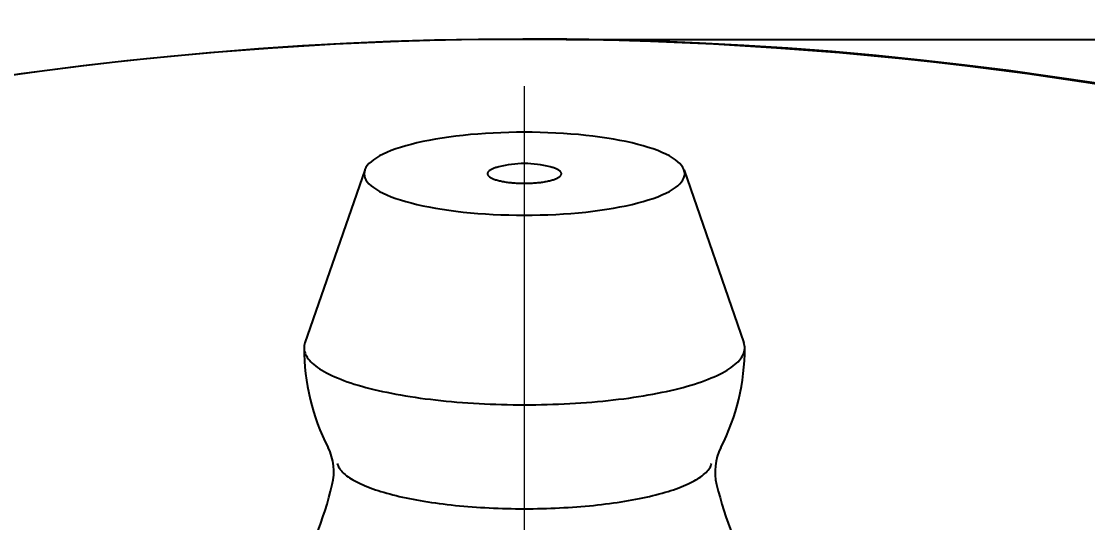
# Model space of a CAD drawing. Header units: millimetres. Extents: x 0 to 38884, y -3675 to 8056.
# Drawn here: x 9671.02 to 9686.99, y -1329.81 to -1322.3 of the extents above; entities that cross this region are included whole.
import ezdxf

# ---------------------------------------------------------------- set-up
doc = ezdxf.new("R2010")
doc.units = ezdxf.units.MM
doc.header["$LTSCALE"] = 2.4
doc.header["$PDMODE"] = 99
doc.header["$PDSIZE"] = 1
doc.linetypes.add('CENTER2', pattern=[28.575, 19.05, -3.175, 3.175, -3.175])
doc.layers.add('05_CENTER', color=4, linetype='CENTER2', lineweight=13)
doc.layers.add('08_DIM', color=3, linetype='Continuous', lineweight=13)
doc.styles.add('KSS_TXT', font='txt.shx', dxfattribs={"bigfont": 'extfont2.shx'})
doc.dimstyles.new('KSS_DIM', dxfattribs={"dimscale": 2, "dimtxt": 3, "dimasz": 2.5, "dimexe": 1.25, "dimexo": 0.625, "dimtad": 1, "dimdsep": 46, "dimtxsty": 'KSS_TXT', "dimblk": 'OPEN30', "dimcen": 0, "dimazin": 2, "dimtfac": 0.75, "dimtmove": 0, "dimatfit": 3, "dimldrblk": 'OPEN30', "dimfxl": 1.25, "dimtolj": 1, "dimarcsym": 0})
doc.dimstyles.new('KSS_DIM$3', dxfattribs={"dimscale": 2, "dimtxt": 3, "dimasz": 2.5, "dimexe": 1.25, "dimexo": 0.625, "dimtad": 1, "dimtih": 1, "dimtoh": 1, "dimdsep": 46, "dimtxsty": 'KSS_TXT', "dimblk": 'OPEN30', "dimcen": 0, "dimazin": 2, "dimtfac": 0.75, "dimtofl": 0, "dimtmove": 0, "dimatfit": 3, "dimldrblk": 'OPEN30', "dimfxl": 1.25, "dimtolj": 1, "dimarcsym": 0})

# ---------------------------------------------------------------- blocks, each defined once
blk = doc.blocks.new('_Open30')
at = {"color": 0, "linetype": 'ByBlock', "lineweight": -2}
for p, q in [((-1, 0.2679), (0, 0)), ((0, 0), (-1, -0.2679)), ((0, 0), (-1, 0))]:
    blk.add_line(p, q, dxfattribs=at)
blk = doc.blocks.new('*D822')
at = {"layer": '08_DIM', "color": 0, "lineweight": -2, "transparency": 16777216}
for p, q in [((9609.64, -1335.255), (9618.89, -1335.255)), ((9618.89, -1335.255), (9633.693, -1345.753)), ((9723.421, -1409.384), (9635.732, -1347.199))]:
    blk.add_line(p, q, dxfattribs=at)
blk.add_arc((9678.557, -1377.568), 55, 56.0829, 145.9593, dxfattribs=at)
at = {"layer": 'Defpoints', "color": 0, "transparency": 16777216}
for p in [(9633.693, -1345.753), (9723.421, -1409.384)]:
    blk.add_point(p, dxfattribs=at)
at = {"layer": '08_DIM', "color": 0, "lineweight": -2, "transparency": 16777216, "xscale": 2.5, "yscale": 2.5, "zscale": 2.5}
for p, rotation in [((9633.693, -1345.753), 144.6571241819716), ((9723.421, -1409.384), 324.6571241819716)]:
    blk.add_blockref('_Open30', p, dxfattribs=dict(at, rotation=rotation))
at = {"layer": '08_DIM', "color": 0, "transparency": 16777216, "insert": (9613.952, -1333.13), "char_height": 3, "attachment_point": 5, "style": 'KSS_TXT'}
blk.add_mtext('\\A1;%%C110', dxfattribs=at)
blk = doc.blocks.new('MUCFC207b_1')
at = {"color": 0}
for p, q in [((-1.333, 53.504), (-1.43, 53.487)), ((-1.234, 53.521), (-1.333, 53.504)), ((-1.131, 53.536), (-1.234, 53.521)), ((-1.026, 53.549), (-1.131, 53.536)), ((-0.918, 53.562), (-1.026, 53.549)), ((-0.809, 53.573), (-0.918, 53.562)), ((-0.697, 53.582), (-0.809, 53.573)), ((-0.583, 53.591), (-0.697, 53.582)), ((-0.468, 53.597), (-0.583, 53.591)), ((-0.352, 53.602), (-0.468, 53.597)), ((-0.235, 53.606), (-0.352, 53.602)), ((-0.118, 53.608), (-0.235, 53.606)), ((0, 53.609), (-0.118, 53.608)), ((0.118, 53.608), (0, 53.609)), ((0.235, 53.606), (0.118, 53.608)), ((0.352, 53.602), (0.235, 53.606)), ((0.468, 53.597), (0.352, 53.602)), ((0.583, 53.591), (0.468, 53.597)), ((0.697, 53.582), (0.583, 53.591)), ((0.809, 53.573), (0.697, 53.582)), ((0.918, 53.562), (0.809, 53.573)), ((1.026, 53.549), (0.918, 53.562)), ((1.131, 53.536), (1.026, 53.549)), ((1.234, 53.521), (1.131, 53.536)), ((1.333, 53.504), (1.234, 53.521)), ((1.43, 53.487), (1.333, 53.504)), ((-1.928, 53.358), (-1.996, 53.333)), ((-1.855, 53.382), (-1.928, 53.358)), ((-1.778, 53.405), (-1.855, 53.382)), ((-1.697, 53.427), (-1.778, 53.405)), ((-1.612, 53.448), (-1.697, 53.427)), ((-1.523, 53.468), (-1.612, 53.448)), ((-1.43, 53.487), (-1.523, 53.468)), ((1.523, 53.468), (1.43, 53.487)), ((1.612, 53.448), (1.523, 53.468)), ((1.697, 53.427), (1.612, 53.448)), ((1.778, 53.405), (1.697, 53.427)), ((1.855, 53.382), (1.778, 53.405)), ((1.928, 53.358), (1.855, 53.382)), ((1.996, 53.333), (1.928, 53.358)), ((-2.26, 53.197), (-2.297, 53.168)), ((-2.217, 53.226), (-2.26, 53.197)), ((-2.17, 53.254), (-2.217, 53.226)), ((-2.117, 53.281), (-2.17, 53.254)), ((-2.059, 53.307), (-2.117, 53.281)), ((-1.996, 53.333), (-2.059, 53.307)), ((2.059, 53.307), (1.996, 53.333)), ((2.117, 53.281), (2.059, 53.307)), ((2.17, 53.254), (2.117, 53.281)), ((2.217, 53.226), (2.17, 53.254)), ((2.26, 53.197), (2.217, 53.226)), ((2.297, 53.168), (2.26, 53.197)), ((-2.39, 53.043), (-3.287, 50.456)), ((-2.388, 53.049), (-2.397, 53.018)), ((-2.374, 53.079), (-2.388, 53.049)), ((-2.354, 53.109), (-2.374, 53.079)), ((-2.328, 53.139), (-2.354, 53.109)), ((-2.297, 53.168), (-2.328, 53.139)), ((-0.538, 53.023), (-0.542, 53.018)), ((-0.532, 53.028), (-0.538, 53.023)), ((-0.526, 53.033), (-0.532, 53.028)), ((-0.52, 53.038), (-0.526, 53.033)), ((-0.512, 53.043), (-0.52, 53.038)), ((-0.504, 53.048), (-0.512, 53.043)), ((-0.495, 53.053), (-0.504, 53.048)), ((-0.485, 53.057), (-0.495, 53.053)), ((-0.475, 53.062), (-0.485, 53.057)), ((-0.464, 53.067), (-0.475, 53.062)), ((-0.452, 53.071), (-0.464, 53.067)), ((-0.44, 53.075), (-0.452, 53.071)), ((-0.427, 53.079), (-0.44, 53.075)), ((-0.414, 53.083), (-0.427, 53.079)), ((-0.4, 53.087), (-0.414, 53.083)), ((-0.386, 53.091), (-0.4, 53.087)), ((0.4, 53.087), (0.386, 53.091)), ((0.414, 53.083), (0.4, 53.087)), ((0.427, 53.079), (0.414, 53.083)), ((0.44, 53.075), (0.427, 53.079)), ((0.452, 53.071), (0.44, 53.075)), ((0.464, 53.067), (0.452, 53.071)), ((0.475, 53.062), (0.464, 53.067)), ((0.485, 53.057), (0.475, 53.062)), ((0.495, 53.053), (0.485, 53.057)), ((0.504, 53.048), (0.495, 53.053)), ((0.512, 53.043), (0.504, 53.048)), ((0.52, 53.038), (0.512, 53.043)), ((0.526, 53.033), (0.52, 53.038)), ((0.532, 53.028), (0.526, 53.033)), ((0.538, 53.023), (0.532, 53.028)), ((0.542, 53.018), (0.538, 53.023)), ((2.328, 53.139), (2.297, 53.168)), ((2.354, 53.109), (2.328, 53.139)), ((2.374, 53.079), (2.354, 53.109)), ((2.388, 53.049), (2.374, 53.079)), ((2.397, 53.018), (2.388, 53.049)), ((2.39, 53.043), (3.287, 50.456)), ((-2.397, 53.018), (-2.4, 52.988)), ((-2.4, 52.988), (-2.397, 52.957)), ((-2.397, 52.957), (-2.388, 52.927)), ((-2.388, 52.927), (-2.374, 52.897)), ((-2.374, 52.897), (-2.354, 52.867)), ((-2.354, 52.867), (-2.328, 52.837)), ((-0.552, 53.002), (-0.554, 52.997)), ((-0.554, 52.997), (-0.554, 52.991)), ((-0.554, 52.991), (-0.554, 52.986)), ((-0.554, 52.986), (-0.554, 52.981)), ((-0.554, 52.981), (-0.552, 52.975)), ((-0.55, 53.007), (-0.552, 53.002)), ((-0.552, 52.975), (-0.55, 52.97)), ((-0.546, 53.012), (-0.55, 53.007)), ((-0.55, 52.97), (-0.547, 52.965)), ((-0.547, 52.965), (-0.544, 52.96)), ((-0.542, 53.018), (-0.546, 53.012)), ((-0.544, 52.96), (-0.539, 52.954)), ((-0.539, 52.954), (-0.534, 52.949)), ((-0.534, 52.949), (-0.528, 52.944)), ((-0.528, 52.944), (-0.521, 52.939)), ((-0.521, 52.939), (-0.514, 52.934)), ((-0.514, 52.934), (-0.506, 52.929)), ((-0.506, 52.929), (-0.497, 52.924)), ((-0.497, 52.924), (-0.488, 52.92)), ((-0.488, 52.92), (-0.478, 52.915)), ((-0.478, 52.915), (-0.467, 52.911)), ((-0.467, 52.911), (-0.456, 52.906)), ((-0.456, 52.906), (-0.443, 52.902)), ((-0.443, 52.902), (-0.431, 52.898)), ((-0.431, 52.898), (-0.418, 52.894)), ((-0.418, 52.894), (-0.404, 52.89)), ((-0.404, 52.89), (-0.389, 52.886)), ((-0.389, 52.886), (-0.375, 52.882)), ((-0.375, 52.882), (-0.359, 52.879)), ((-0.359, 52.879), (-0.343, 52.875)), ((-0.343, 52.875), (-0.327, 52.872)), ((-0.327, 52.872), (-0.31, 52.869)), ((-0.31, 52.869), (-0.293, 52.866)), ((-0.293, 52.866), (-0.275, 52.863)), ((-0.275, 52.863), (-0.257, 52.861)), ((-0.257, 52.861), (-0.239, 52.858)), ((0.239, 52.858), (0.257, 52.861)), ((0.257, 52.861), (0.275, 52.863)), ((0.275, 52.863), (0.293, 52.866)), ((0.293, 52.866), (0.31, 52.869)), ((0.31, 52.869), (0.327, 52.872)), ((0.327, 52.872), (0.343, 52.875)), ((0.343, 52.875), (0.359, 52.879)), ((0.359, 52.879), (0.375, 52.882)), ((0.375, 52.882), (0.389, 52.886)), ((0.389, 52.886), (0.404, 52.89)), ((0.404, 52.89), (0.418, 52.894)), ((0.418, 52.894), (0.431, 52.898)), ((0.431, 52.898), (0.443, 52.902)), ((0.443, 52.902), (0.456, 52.906)), ((0.456, 52.906), (0.467, 52.911)), ((0.467, 52.911), (0.478, 52.915)), ((0.478, 52.915), (0.488, 52.92)), ((0.488, 52.92), (0.497, 52.924)), ((0.497, 52.924), (0.506, 52.929)), ((0.506, 52.929), (0.514, 52.934)), ((0.514, 52.934), (0.521, 52.939)), ((0.521, 52.939), (0.528, 52.944)), ((0.528, 52.944), (0.534, 52.949)), ((0.534, 52.949), (0.539, 52.954)), ((0.539, 52.954), (0.544, 52.96)), ((0.546, 53.012), (0.542, 53.018)), ((0.544, 52.96), (0.547, 52.965)), ((0.55, 53.007), (0.546, 53.012)), ((0.547, 52.965), (0.55, 52.97)), ((0.552, 53.002), (0.55, 53.007)), ((0.55, 52.97), (0.552, 52.975)), ((0.554, 52.997), (0.552, 53.002)), ((0.552, 52.975), (0.554, 52.981)), ((0.554, 52.991), (0.554, 52.997)), ((0.554, 52.986), (0.554, 52.991)), ((0.554, 52.981), (0.554, 52.986)), ((2.328, 52.837), (2.354, 52.867)), ((2.354, 52.867), (2.374, 52.897)), ((2.374, 52.897), (2.388, 52.927)), ((2.388, 52.927), (2.397, 52.957)), ((2.4, 52.988), (2.397, 53.018)), ((2.397, 52.957), (2.4, 52.988)), ((-2.328, 52.837), (-2.297, 52.808)), ((-2.297, 52.808), (-2.26, 52.779)), ((-2.26, 52.779), (-2.217, 52.75)), ((-2.217, 52.75), (-2.17, 52.722)), ((-2.17, 52.722), (-2.117, 52.695)), ((-0.239, 52.858), (-0.22, 52.856)), ((-0.22, 52.856), (-0.201, 52.854)), ((-0.201, 52.854), (-0.182, 52.852)), ((-0.182, 52.852), (-0.162, 52.851)), ((-0.162, 52.851), (-0.142, 52.849)), ((-0.142, 52.849), (-0.122, 52.848)), ((-0.122, 52.848), (-0.102, 52.847)), ((-0.102, 52.847), (-0.082, 52.846)), ((-0.082, 52.846), (-0.062, 52.845)), ((-0.062, 52.845), (-0.041, 52.845)), ((-0.041, 52.845), (-0.021, 52.844)), ((-0.021, 52.844), (0, 52.844)), ((0, 52.844), (0.021, 52.844)), ((0.021, 52.844), (0.041, 52.845)), ((0.041, 52.845), (0.062, 52.845)), ((0.062, 52.845), (0.082, 52.846)), ((0.082, 52.846), (0.102, 52.847)), ((0.102, 52.847), (0.122, 52.848)), ((0.122, 52.848), (0.142, 52.849)), ((0.142, 52.849), (0.162, 52.851)), ((0.162, 52.851), (0.182, 52.852)), ((0.182, 52.852), (0.201, 52.854)), ((0.201, 52.854), (0.22, 52.856)), ((0.22, 52.856), (0.239, 52.858)), ((2.117, 52.695), (2.17, 52.722)), ((2.17, 52.722), (2.217, 52.75)), ((2.217, 52.75), (2.26, 52.779)), ((2.26, 52.779), (2.297, 52.808)), ((2.297, 52.808), (2.328, 52.837)), ((-2.117, 52.695), (-2.059, 52.669)), ((-2.059, 52.669), (-1.996, 52.643)), ((-1.996, 52.643), (-1.928, 52.618)), ((-1.928, 52.618), (-1.855, 52.594)), ((-1.855, 52.594), (-1.778, 52.571)), ((-1.778, 52.571), (-1.697, 52.549)), ((-1.697, 52.549), (-1.612, 52.528)), ((1.612, 52.528), (1.697, 52.549)), ((1.697, 52.549), (1.778, 52.571)), ((1.778, 52.571), (1.855, 52.594)), ((1.855, 52.594), (1.928, 52.618)), ((1.928, 52.618), (1.996, 52.643)), ((1.996, 52.643), (2.059, 52.669)), ((2.059, 52.669), (2.117, 52.695)), ((-1.612, 52.528), (-1.523, 52.508)), ((-1.523, 52.508), (-1.43, 52.489)), ((-1.43, 52.489), (-1.333, 52.471)), ((-1.333, 52.471), (-1.234, 52.455)), ((-1.234, 52.455), (-1.131, 52.44)), ((-1.131, 52.44), (-1.026, 52.426)), ((-1.026, 52.426), (-0.918, 52.414)), ((-0.918, 52.414), (-0.809, 52.403)), ((-0.809, 52.403), (-0.697, 52.394)), ((-0.697, 52.394), (-0.583, 52.385)), ((-0.583, 52.385), (-0.468, 52.379)), ((0.468, 52.379), (0.583, 52.385)), ((0.583, 52.385), (0.697, 52.394)), ((0.697, 52.394), (0.809, 52.403)), ((0.809, 52.403), (0.918, 52.414)), ((0.918, 52.414), (1.026, 52.426)), ((1.026, 52.426), (1.131, 52.44)), ((1.131, 52.44), (1.234, 52.455)), ((1.234, 52.455), (1.333, 52.471)), ((1.333, 52.471), (1.43, 52.489)), ((1.43, 52.489), (1.523, 52.508)), ((1.523, 52.508), (1.612, 52.528)), ((-0.468, 52.379), (-0.352, 52.374)), ((-0.352, 52.374), (-0.235, 52.37)), ((-0.235, 52.37), (-0.118, 52.368)), ((-0.118, 52.368), (0, 52.367)), ((0, 52.367), (0.118, 52.368)), ((0.118, 52.368), (0.235, 52.37)), ((0.235, 52.37), (0.352, 52.374)), ((0.352, 52.374), (0.468, 52.379)), ((-3.298, 50.412), (-3.3, 50.39)), ((-3.3, 50.39), (-3.3, 50.368)), ((-3.3, 50.368), (-3.297, 50.346)), ((-3.293, 50.434), (-3.298, 50.412)), ((-3.297, 50.346), (-3.293, 50.323)), ((-3.287, 50.456), (-3.293, 50.434)), ((-3.293, 50.323), (-3.286, 50.301)), ((3.286, 50.301), (3.293, 50.323)), ((3.293, 50.434), (3.287, 50.456)), ((3.298, 50.412), (3.293, 50.434)), ((3.293, 50.323), (3.297, 50.346)), ((3.297, 50.346), (3.3, 50.368)), ((3.3, 50.39), (3.298, 50.412)), ((3.3, 50.368), (3.3, 50.39)), ((-3.286, 50.301), (-3.277, 50.279)), ((-3.277, 50.279), (-3.266, 50.257)), ((-3.266, 50.257), (-3.252, 50.236)), ((-3.252, 50.236), (-3.237, 50.214)), ((-3.237, 50.214), (-3.219, 50.192)), ((-3.219, 50.192), (-3.199, 50.17)), ((-3.199, 50.17), (-3.177, 50.149)), ((-3.177, 50.149), (-3.153, 50.128)), ((3.153, 50.128), (3.177, 50.149)), ((3.177, 50.149), (3.199, 50.17)), ((3.199, 50.17), (3.219, 50.192)), ((3.219, 50.192), (3.237, 50.214)), ((3.237, 50.214), (3.252, 50.236)), ((3.252, 50.236), (3.266, 50.257)), ((3.266, 50.257), (3.277, 50.279)), ((3.277, 50.279), (3.286, 50.301)), ((-3.153, 50.128), (-3.127, 50.107)), ((-3.127, 50.107), (-3.098, 50.086)), ((-3.098, 50.086), (-3.068, 50.065)), ((-3.068, 50.065), (-3.035, 50.045)), ((-3.035, 50.045), (-3, 50.024)), ((-3, 50.024), (-2.964, 50.004)), ((-2.964, 50.004), (-2.925, 49.985)), ((2.925, 49.985), (2.964, 50.004)), ((2.964, 50.004), (3, 50.024)), ((3, 50.024), (3.035, 50.045)), ((3.035, 50.045), (3.068, 50.065)), ((3.068, 50.065), (3.098, 50.086)), ((3.098, 50.086), (3.127, 50.107)), ((3.127, 50.107), (3.153, 50.128)), ((-2.925, 49.985), (-2.885, 49.965)), ((-2.885, 49.965), (-2.842, 49.946)), ((-2.842, 49.946), (-2.798, 49.927)), ((-2.798, 49.927), (-2.751, 49.908)), ((-2.751, 49.908), (-2.703, 49.89)), ((-2.703, 49.89), (-2.653, 49.872)), ((-2.653, 49.872), (-2.601, 49.854)), ((-2.601, 49.854), (-2.548, 49.837)), ((-2.548, 49.837), (-2.492, 49.82)), ((2.492, 49.82), (2.548, 49.837)), ((2.548, 49.837), (2.601, 49.854)), ((2.601, 49.854), (2.653, 49.872)), ((2.653, 49.872), (2.703, 49.89)), ((2.703, 49.89), (2.751, 49.908)), ((2.751, 49.908), (2.798, 49.927)), ((2.798, 49.927), (2.842, 49.946)), ((2.842, 49.946), (2.885, 49.965)), ((2.885, 49.965), (2.925, 49.985)), ((-2.492, 49.82), (-2.435, 49.804)), ((-2.435, 49.804), (-2.377, 49.787)), ((-2.377, 49.787), (-2.317, 49.772)), ((-2.317, 49.772), (-2.255, 49.756)), ((-2.255, 49.756), (-2.192, 49.741)), ((-2.192, 49.741), (-2.127, 49.727)), ((-2.127, 49.727), (-2.061, 49.713)), ((-2.061, 49.713), (-1.993, 49.699)), ((-1.993, 49.699), (-1.924, 49.686)), ((-1.924, 49.686), (-1.854, 49.673)), ((-1.854, 49.673), (-1.783, 49.661)), ((1.783, 49.661), (1.854, 49.673)), ((1.854, 49.673), (1.924, 49.686)), ((1.924, 49.686), (1.993, 49.699)), ((1.993, 49.699), (2.061, 49.713)), ((2.061, 49.713), (2.127, 49.727)), ((2.127, 49.727), (2.192, 49.741)), ((2.192, 49.741), (2.255, 49.756)), ((2.255, 49.756), (2.317, 49.772)), ((2.317, 49.772), (2.377, 49.787)), ((2.377, 49.787), (2.435, 49.804)), ((2.435, 49.804), (2.492, 49.82)), ((-1.783, 49.661), (-1.71, 49.649)), ((-1.71, 49.649), (-1.636, 49.638)), ((-1.636, 49.638), (-1.561, 49.627)), ((-1.561, 49.627), (-1.486, 49.617)), ((-1.486, 49.617), (-1.409, 49.608)), ((-1.409, 49.608), (-1.331, 49.598)), ((-1.331, 49.598), (-1.252, 49.59)), ((-1.252, 49.59), (-1.172, 49.582)), ((-1.172, 49.582), (-1.092, 49.574)), ((-1.092, 49.574), (-1.011, 49.567)), ((-1.011, 49.567), (-0.929, 49.56)), ((-0.929, 49.56), (-0.846, 49.554)), ((-0.846, 49.554), (-0.763, 49.549)), ((-0.763, 49.549), (-0.68, 49.544)), ((-0.68, 49.544), (-0.596, 49.54)), ((-0.596, 49.54), (-0.512, 49.536)), ((-0.512, 49.536), (-0.427, 49.533)), ((-0.427, 49.533), (-0.342, 49.53)), ((-0.342, 49.53), (-0.257, 49.528)), ((-0.257, 49.528), (-0.171, 49.527)), ((-0.171, 49.527), (-0.086, 49.526)), ((-0.086, 49.526), (0, 49.526)), ((0, 49.526), (0.086, 49.526)), ((0.086, 49.526), (0.171, 49.527)), ((0.171, 49.527), (0.257, 49.528)), ((0.257, 49.528), (0.342, 49.53)), ((0.342, 49.53), (0.427, 49.533)), ((0.427, 49.533), (0.512, 49.536)), ((0.512, 49.536), (0.596, 49.54)), ((0.596, 49.54), (0.68, 49.544)), ((0.68, 49.544), (0.763, 49.549)), ((0.763, 49.549), (0.846, 49.554)), ((0.846, 49.554), (0.929, 49.56)), ((0.929, 49.56), (1.011, 49.567)), ((1.011, 49.567), (1.092, 49.574)), ((1.092, 49.574), (1.172, 49.582)), ((1.172, 49.582), (1.252, 49.59)), ((1.252, 49.59), (1.331, 49.598)), ((1.331, 49.598), (1.409, 49.608)), ((1.409, 49.608), (1.486, 49.617)), ((1.486, 49.617), (1.561, 49.627)), ((1.561, 49.627), (1.636, 49.638)), ((1.636, 49.638), (1.71, 49.649)), ((1.71, 49.649), (1.783, 49.661)), ((-2.803, 48.647), (-2.798, 48.63)), ((-2.798, 48.63), (-2.792, 48.613)), ((-2.792, 48.613), (-2.784, 48.596)), ((-2.784, 48.596), (-2.774, 48.579)), ((-2.774, 48.579), (-2.763, 48.562)), ((-2.763, 48.562), (-2.75, 48.546)), ((2.75, 48.546), (2.763, 48.562)), ((2.763, 48.562), (2.774, 48.579)), ((2.774, 48.579), (2.784, 48.596)), ((2.784, 48.596), (2.792, 48.613)), ((2.792, 48.613), (2.798, 48.63)), ((2.798, 48.63), (2.803, 48.647)), ((-2.75, 48.546), (-2.736, 48.529)), ((-2.736, 48.529), (-2.72, 48.512)), ((-2.72, 48.512), (-2.703, 48.496)), ((-2.703, 48.496), (-2.684, 48.48)), ((-2.684, 48.48), (-2.664, 48.463)), ((-2.664, 48.463), (-2.642, 48.447)), ((-2.642, 48.447), (-2.619, 48.431)), ((-2.619, 48.431), (-2.595, 48.415)), ((-2.595, 48.415), (-2.569, 48.4)), ((-2.569, 48.4), (-2.541, 48.384)), ((2.541, 48.384), (2.569, 48.4)), ((2.569, 48.4), (2.595, 48.415)), ((2.595, 48.415), (2.619, 48.431)), ((2.619, 48.431), (2.642, 48.447)), ((2.642, 48.447), (2.664, 48.463)), ((2.664, 48.463), (2.684, 48.48)), ((2.684, 48.48), (2.703, 48.496)), ((2.703, 48.496), (2.72, 48.512)), ((2.72, 48.512), (2.736, 48.529)), ((2.736, 48.529), (2.75, 48.546)), ((-2.541, 48.384), (-2.512, 48.369)), ((-2.512, 48.369), (-2.482, 48.354)), ((-2.482, 48.354), (-2.45, 48.339)), ((-2.45, 48.339), (-2.417, 48.324)), ((-2.417, 48.324), (-2.383, 48.309)), ((-2.383, 48.309), (-2.347, 48.295)), ((-2.347, 48.295), (-2.31, 48.281)), ((-2.31, 48.281), (-2.272, 48.267)), ((-2.272, 48.267), (-2.232, 48.253)), ((-2.232, 48.253), (-2.192, 48.24)), ((-2.192, 48.24), (-2.15, 48.227)), ((2.15, 48.227), (2.192, 48.24)), ((2.192, 48.24), (2.232, 48.253)), ((2.232, 48.253), (2.272, 48.267)), ((2.272, 48.267), (2.31, 48.281)), ((2.31, 48.281), (2.347, 48.295)), ((2.347, 48.295), (2.383, 48.309)), ((2.383, 48.309), (2.417, 48.324)), ((2.417, 48.324), (2.45, 48.339)), ((2.45, 48.339), (2.482, 48.354)), ((2.482, 48.354), (2.512, 48.369)), ((2.512, 48.369), (2.541, 48.384)), ((-2.15, 48.227), (-2.106, 48.214)), ((-2.106, 48.214), (-2.062, 48.201)), ((-2.062, 48.201), (-2.017, 48.189)), ((-2.017, 48.189), (-1.97, 48.177)), ((-1.97, 48.177), (-1.922, 48.165)), ((-1.922, 48.165), (-1.874, 48.153)), ((-1.874, 48.153), (-1.824, 48.142)), ((-1.824, 48.142), (-1.773, 48.131)), ((-1.773, 48.131), (-1.721, 48.12)), ((-1.721, 48.12), (-1.668, 48.11)), ((-1.668, 48.11), (-1.615, 48.1)), ((-1.615, 48.1), (-1.56, 48.09)), ((-1.56, 48.09), (-1.505, 48.081)), ((-1.505, 48.081), (-1.448, 48.072)), ((-1.448, 48.072), (-1.391, 48.063)), ((1.391, 48.063), (1.448, 48.072)), ((1.448, 48.072), (1.505, 48.081)), ((1.505, 48.081), (1.56, 48.09)), ((1.56, 48.09), (1.615, 48.1)), ((1.615, 48.1), (1.668, 48.11)), ((1.668, 48.11), (1.721, 48.12)), ((1.721, 48.12), (1.773, 48.131)), ((1.773, 48.131), (1.824, 48.142)), ((1.824, 48.142), (1.874, 48.153)), ((1.874, 48.153), (1.922, 48.165)), ((1.922, 48.165), (1.97, 48.177)), ((1.97, 48.177), (2.017, 48.189)), ((2.017, 48.189), (2.062, 48.201)), ((2.062, 48.201), (2.106, 48.214)), ((2.106, 48.214), (2.15, 48.227)), ((-1.391, 48.063), (-1.333, 48.055)), ((-1.333, 48.055), (-1.275, 48.047)), ((-1.275, 48.047), (-1.216, 48.04)), ((-1.216, 48.04), (-1.156, 48.033)), ((-1.156, 48.033), (-1.095, 48.026)), ((-1.095, 48.026), (-1.034, 48.019)), ((-1.034, 48.019), (-0.972, 48.013)), ((-0.972, 48.013), (-0.91, 48.007)), ((-0.91, 48.007), (-0.847, 48.002)), ((-0.847, 48.002), (-0.783, 47.997)), ((-0.783, 47.997), (-0.72, 47.993)), ((-0.72, 47.993), (-0.656, 47.988)), ((-0.656, 47.988), (-0.591, 47.985)), ((-0.591, 47.985), (-0.526, 47.981)), ((-0.526, 47.981), (-0.461, 47.978)), ((-0.461, 47.978), (-0.396, 47.976)), ((-0.396, 47.976), (-0.33, 47.973)), ((-0.33, 47.973), (-0.264, 47.971)), ((-0.264, 47.971), (-0.198, 47.97)), ((-0.198, 47.97), (-0.132, 47.969)), ((-0.132, 47.969), (-0.066, 47.969)), ((-0.066, 47.969), (0, 47.968)), ((0, 47.968), (0.066, 47.969)), ((0.066, 47.969), (0.132, 47.969)), ((0.132, 47.969), (0.198, 47.97)), ((0.198, 47.97), (0.264, 47.971)), ((0.264, 47.971), (0.33, 47.973)), ((0.33, 47.973), (0.396, 47.976)), ((0.396, 47.976), (0.461, 47.978)), ((0.461, 47.978), (0.526, 47.981)), ((0.526, 47.981), (0.591, 47.985)), ((0.591, 47.985), (0.656, 47.988)), ((0.656, 47.988), (0.72, 47.993)), ((0.72, 47.993), (0.783, 47.997)), ((0.783, 47.997), (0.847, 48.002)), ((0.847, 48.002), (0.91, 48.007)), ((0.91, 48.007), (0.972, 48.013)), ((0.972, 48.013), (1.034, 48.019)), ((1.034, 48.019), (1.095, 48.026)), ((1.095, 48.026), (1.156, 48.033)), ((1.156, 48.033), (1.216, 48.04)), ((1.216, 48.04), (1.275, 48.047)), ((1.275, 48.047), (1.333, 48.055)), ((1.333, 48.055), (1.391, 48.063))]:
    blk.add_line(p, q, dxfattribs=at)
for centre, radius, start, end in [((0, 0), 55, 58.1366, 121.8634), ((0, 51.551), 1.588, 75.9447, 104.0553), ((0, 50.38), 3.3, 180, 206.9649), ((0, 50.38), 3.3, 333.0351, 360), ((-3.654, 48.521), 0.8, 346.1981, 26.9649), ((3.654, 48.521), 0.8, 153.0351, 193.8019), ((-8.704, 49.761), 6, 330.7801, 346.1981), ((8.704, 49.761), 6, 193.8019, 209.2199)]:
    blk.add_arc(centre, radius, start, end, dxfattribs=at)
at = {"layer": '05_CENTER', "color": 0}
blk.add_line((0, -60), (0, 60), dxfattribs=at)
blk = doc.blocks.new('*D830')
at = {"layer": '08_DIM', "color": 0, "lineweight": -2, "transparency": 16777216}
for p, q in [((9679.182, -1322.568), (9758.167, -1322.568)), ((9756.917, -1325.068), (9756.917, -1430.068)), ((9679.182, -1432.568), (9758.167, -1432.568))]:
    blk.add_line(p, q, dxfattribs=at)
at = {"layer": 'Defpoints', "color": 0, "transparency": 16777216}
for p in [(9678.557, -1322.568), (9678.557, -1432.568), (9756.917, -1432.568)]:
    blk.add_point(p, dxfattribs=at)
at = {"layer": '08_DIM', "color": 0, "lineweight": -2, "transparency": 16777216, "xscale": 2.5, "yscale": 2.5, "zscale": 2.5}
for p, rotation in [((9756.917, -1322.568), 90), ((9756.917, -1432.568), 270)]:
    blk.add_blockref('_Open30', p, dxfattribs=dict(at, rotation=rotation))
at = {"layer": '08_DIM', "color": 0, "transparency": 16777216, "insert": (9754.792, -1377.568), "char_height": 3, "attachment_point": 5, "rotation": 90, "style": 'KSS_TXT'}
blk.add_mtext('\\A1;110', dxfattribs=at)
blk = doc.blocks.new('*D831')
at = {"layer": '08_DIM', "color": 0, "lineweight": -2, "transparency": 16777216}
for p, q in [((9639.666, -1338.052), (9639.666, -1301.105)), ((9717.448, -1338.052), (9717.448, -1301.105)), ((9642.166, -1302.355), (9714.948, -1302.355))]:
    blk.add_line(p, q, dxfattribs=at)
at = {"layer": 'Defpoints', "color": 0, "transparency": 16777216}
for p in [(9717.448, -1302.355), (9639.666, -1338.677), (9717.448, -1338.677)]:
    blk.add_point(p, dxfattribs=at)
at = {"layer": '08_DIM', "color": 0, "lineweight": -2, "transparency": 16777216, "xscale": 2.5, "yscale": 2.5, "zscale": 2.5, "rotation": 180}
blk.add_blockref('_Open30', (9639.666, -1302.355), dxfattribs=at)
at = {"layer": '08_DIM', "color": 0, "lineweight": -2, "transparency": 16777216, "xscale": 2.5, "yscale": 2.5, "zscale": 2.5}
blk.add_blockref('_Open30', (9717.448, -1302.355), dxfattribs=at)
at = {"layer": '08_DIM', "color": 0, "transparency": 16777216, "insert": (9678.557, -1300.23), "char_height": 3, "attachment_point": 5, "style": 'KSS_TXT'}
blk.add_mtext('\\A1;77.78', dxfattribs=at)

msp = doc.modelspace()

# ---------------------------------------------------------------- block references
at = {"color": 4}
msp.add_blockref('MUCFC207b_1', (9678.5568, -1377.5683), dxfattribs=at)

# ---------------------------------------------------------------- dimensions: what is measured, and where the dimension line sits
at = {"layer": '08_DIM'}
dim = msp.add_linear_dim(base=(9717.4476, -1302.355), p1=(9639.6659, -1338.6775), p2=(9717.4476, -1338.6775), dimstyle='KSS_DIM', override={"dimscale": 1}, dxfattribs=at)
dim.commit()
dim.dimension.update_dxf_attribs({"geometry": '*D831', "text_midpoint": (9678.5568, -1300.23)})
dim = msp.add_diameter_dim_2p(p1=(9723.4205, -1409.3841), p2=(9633.693, -1345.7526), dimstyle='KSS_DIM$3', override={"dimscale": 1, "dimpost": '%%C<>', "dimtix": 1, "dimatfit": 2}, dxfattribs=at)
dim.commit()
dim.dimension.update_dxf_attribs({"geometry": '*D822', "text_midpoint": (9613.9521, -1335.2545), "dimtype": 163})
dim = msp.add_linear_dim(base=(9756.9169, -1432.5683), p1=(9678.5568, -1322.5683), p2=(9678.5568, -1432.5683), angle=90, dimstyle='KSS_DIM', override={"dimscale": 1}, dxfattribs=at)
dim.commit()
dim.dimension.update_dxf_attribs({"geometry": '*D830', "text_midpoint": (9754.7919, -1377.5683)})

doc.saveas('drawing.dxf')
